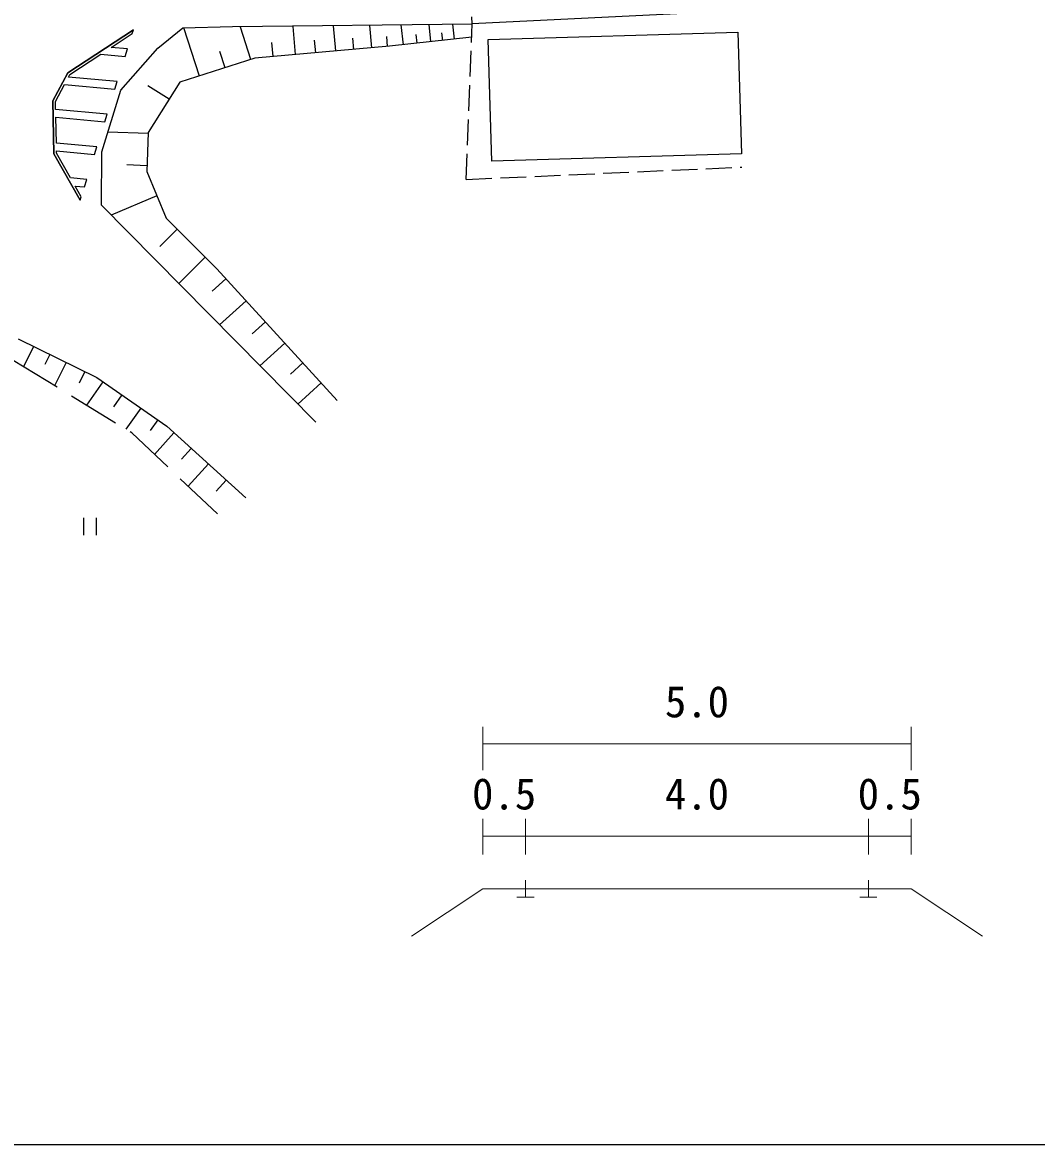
# Model space of a CAD drawing. Units: millimetres, scale not verified. Extents: x 39998 to 679975, y 19999 to 379986.
# Drawn here: x 288487 to 347648, y 204992 to 270486 of the extents above; entities that cross this region are included whole.
import ezdxf
from ezdxf.enums import TextEntityAlignment as Align

# ---------------------------------------------------------------- set-up
doc = ezdxf.new("R2010")
doc.units = ezdxf.units.MM
doc.header["$LTSCALE"] = 999.963
for name, color, linetype, lineweight in [('M-BGD', 7, 'Continuous', 25), ('M-STR-HTXT', 7, 'Continuous', 13), ('M-STR-STRC', 7, 'Continuous', 25), ('M-TTL-BAND', 7, 'Continuous', 25)]:
    doc.layers.add(name, color=color, linetype=linetype, lineweight=lineweight)
doc.styles.add('ＭＳ ゴシック', font='')
doc.styles.get('ＭＳ ゴシック').set_extended_font_data('MS Gothic')

msp = doc.modelspace()

# ---------------------------------------------------------------- linework, layer by layer
at = {"layer": 'M-BGD'}
for p, q in [((314729.9, 270399.5), (314709.2, 270815.9)), ((328252.2, 271071.6), (314729.9, 270399.5)), ((296392.2, 268975.3), (297846.1, 270162.5)), ((297846.1, 270162.5), (300744.2, 270240.4)), ((298807.1, 267359.4), (297900.6, 270163.3)), ((300744.2, 270240.4), (314729.9, 270399.5)), ((301812.7, 268331.1), (301205.4, 270209.7)), ((304423.8, 268614.2), (304279.9, 270252.8)), ((306769.1, 268820.1), (306640.4, 270286)), ((308867.1, 269004.4), (308752, 270315.6)), ((310717.6, 269186.3), (310588.9, 270341.4)), ((312316.9, 269364.5), (312205.5, 270364.1)), ((313008.9, 269441.6), (312960.7, 269874.1)), ((313700.9, 269518.7), (313604.5, 270383.7)), ((314682.9, 269319.7), (314724.1, 270399.4)), ((303112.9, 268499.1), (303041, 269318.4)), ((305596.5, 268717.2), (305532.1, 269450.1)), ((307818.1, 268912.2), (307760.6, 269567.9)), ((309793.3, 269085.7), (309742.5, 269664.6)), ((314694.7, 269629.5), (309892, 269094.4)), ((311517.3, 269275.4), (311461.6, 269775.2)), ((294218.2, 266527), (296392.2, 268975.3)), ((300309.9, 267845.3), (300006.2, 268784.5)), ((309892, 269094.4), (302041, 268405)), ((314606.7, 267321.3), (314663.8, 268820.1)), ((302041, 268405), (297674.3, 266993.2)), ((297050.2, 266007.2), (295805.3, 266795.2)), ((297674.3, 266993.2), (295822.6, 264067.6)), ((314530.4, 265322.8), (314587.6, 266821.6)), ((293114.2, 262933), (294218.2, 266527)), ((314454.2, 263324.3), (314511.4, 264823.2)), ((295820.3, 264005.7), (293469.9, 264090.9)), ((295822.6, 264067.6), (295739.6, 261778.6)), ((293096.5, 259822.2), (293114.2, 262933)), ((314377.9, 261325.8), (314435.1, 262824.7)), ((295752.2, 262125.4), (294577, 262167.9)), ((328363.6, 261947.7), (329862.1, 262014.3)), ((330361.5, 262036.5), (330451.7, 262040.5)), ((295739.6, 261778.6), (296874.2, 259070.2)), ((314377.9, 261325.8), (315876.4, 261392.5)), ((316375.9, 261414.7), (317874.4, 261481.3)), ((318373.8, 261503.5), (319872.3, 261570.1)), ((320371.8, 261592.3), (321870.3, 261659)), ((322369.7, 261681.2), (323868.2, 261747.8)), ((324367.7, 261770), (325866.2, 261836.6)), ((326365.6, 261858.9), (327864.1, 261925.5)), ((296332.6, 260363.2), (293665.2, 259245.8)), ((305600.8, 247146.8), (293096.5, 259822.2)), ((296874.2, 259070.2), (299835.4, 256103.3)), ((297518.3, 258424.9), (296494.8, 257403.4)), ((299152.7, 256787.3), (297609.7, 255247.3)), ((299835.4, 256103.3), (306842, 248429.6)), ((300359.7, 255529.1), (299554.8, 254794.1)), ((301535.7, 254241.1), (299992.4, 252832)), ((302663, 253006.5), (301891.3, 252301.9)), ((288232, 252013.2), (292822.7, 249771.1)), ((289130.5, 251574.4), (288549.9, 250385.7)), ((303790.3, 251771.8), (302342.4, 250449.8)), ((290081.5, 251109.9), (289791.2, 250515.6)), ((290504.1, 249191.7), (287944.2, 250755.8)), ((291032.4, 250645.5), (290364.1, 249277.2)), ((304847.9, 250613.5), (304123.9, 249952.5)), ((292127, 250110.8), (291792.9, 249426.7)), ((292822.7, 249771.1), (296906.5, 246913.1)), ((293186.4, 249516.5), (292223.8, 248141)), ((305905.5, 249455.2), (304547.1, 248214.9)), ((293917.2, 247106.2), (291357.4, 248670.3)), ((294286.9, 248746.4), (293805.5, 248058.6)), ((295387.3, 247976.3), (294520.5, 246737.6)), ((296378.2, 247282.8), (295944.8, 246663.5)), ((296906.5, 246913.1), (301524.6, 242741.4)), ((294866.5, 246526.2), (294770.5, 246584.9)), ((296965.4, 244543.3), (294866.5, 246526.2)), ((297325.5, 246534.6), (296189.2, 245276.7)), ((298331.8, 245625.5), (297763.7, 244996.6)), ((299338.2, 244716.5), (298161.2, 243413.6)), ((299872.9, 241796.5), (297692.3, 243856.6)), ((300380.5, 243774.9), (299792, 243123.5)), ((292054, 241562.5), (292054, 240562.5)), ((292803.9, 240562.5), (292803.9, 241562.5))]:
    msp.add_line(p, q, dxfattribs=at)
msp.add_lwpolyline([(330427.3, 262811.3), (315864.3, 262387.8), (315657.9, 269486.6), (330220.9, 269910)], close=True, dxfattribs=at)
at = {"layer": 'M-STR-HTXT'}
for p, q in [((315336.9, 226841.2), (315336.9, 229377.9)), ((340335.9, 226841.2), (340335.9, 229377.9)), ((315336.9, 228377.9), (340335.9, 228377.9)), ((315336.9, 221925.8), (315336.9, 223999.3)), ((317836.8, 221925.8), (317836.8, 223999.3)), ((337836, 221925.8), (337836, 223999.3)), ((340335.9, 221925.8), (340335.9, 223999.3)), ((315336.9, 222999.3), (317836.8, 222999.3)), ((317836.8, 222999.3), (337836, 222999.3)), ((337836, 222999.3), (340335.9, 222999.3)), ((317836.8, 220425.8), (317836.8, 219425.9)), ((337836, 220425.8), (337836, 219425.9)), ((315336.9, 219925.8), (311176.8, 217152.4)), ((315336.9, 219925.8), (317836.8, 219925.8)), ((317336.8, 219425.9), (318336.8, 219425.9)), ((317836.8, 219925.8), (337836, 219925.8)), ((337336.1, 219425.9), (338336, 219425.9)), ((337836, 219925.8), (340335.9, 219925.8)), ((340335.9, 219925.8), (344496, 217152.4))]:
    msp.add_line(p, q, dxfattribs=at)
at = {"layer": 'M-STR-STRC'}
for p, q in [((291130.8, 267544.7), (294966.4, 270062.5)), ((294966.4, 270062.5), (291130.8, 267544.7)), ((293660.7, 269026), (294895.9, 269836.8)), ((294895.9, 269836.8), (294966.4, 270062.5)), ((291245.4, 267440.5), (293055.5, 268628.8)), ((293055.5, 268628.8), (294478.5, 268500.6)), ((294615.8, 268940), (293660.7, 269026)), ((294478.5, 268500.6), (294615.8, 268940)), ((290263.9, 265904.2), (291130.8, 267544.7)), ((291130.8, 267544.7), (290263.9, 265904.2)), ((291167.4, 267292.9), (291245.4, 267440.5)), ((294021.1, 267035.8), (291167.4, 267292.9)), ((290414.7, 265868.4), (290939.5, 266861.6)), ((290939.5, 266861.6), (293883.8, 266596.3)), ((293883.8, 266596.3), (294021.1, 267035.8)), ((290327.8, 262817.3), (290263.9, 265904.2)), ((290263.9, 265904.2), (290327.8, 262817.3)), ((290424.3, 265402), (290414.7, 265868.4)), ((293426.3, 265131.5), (290424.3, 265402)), ((290465, 263440.5), (290433.7, 264949.3)), ((290433.7, 264949.3), (293289.1, 264692.1)), ((293289.1, 264692.1), (293426.3, 265131.5)), ((292831.6, 263227.3), (290465, 263440.5)), ((291857.5, 260108.3), (290327.8, 262817.3)), ((290327.8, 262817.3), (291857.5, 260108.3)), ((290477, 262858.1), (290474.3, 262987.9)), ((290474.3, 262987.9), (292694.4, 262787.8)), ((291296, 261407.8), (290477, 262858.1)), ((292694.4, 262787.8), (292831.6, 263227.3)), ((292236.9, 261323), (291296, 261407.8)), ((292099.6, 260883.6), (292236.9, 261323)), ((291918.8, 260304.7), (291564.7, 260931.8)), ((291564.7, 260931.8), (292099.6, 260883.6)), ((291857.5, 260108.3), (291918.8, 260304.7))]:
    msp.add_line(p, q, dxfattribs=at)
at = {"layer": 'M-TTL-BAND'}
msp.add_line((39998.5, 204992.4), (578978.5, 204992.4), dxfattribs=at)

# ---------------------------------------------------------------- texts
at = {"layer": 'M-STR-HTXT', "style": 'ＭＳ ゴシック'}
for s, p in [('5.0', (327836.4, 229377.9)), ('0.5', (316586.8, 223999.3)), ('4.0', (327836.4, 223999.3)), ('0.5', (339086, 223999.3))]:
    msp.add_text(s, height=1833, dxfattribs=at).set_placement(p, align=Align.BOTTOM_CENTER)

doc.saveas('drawing.dxf')
